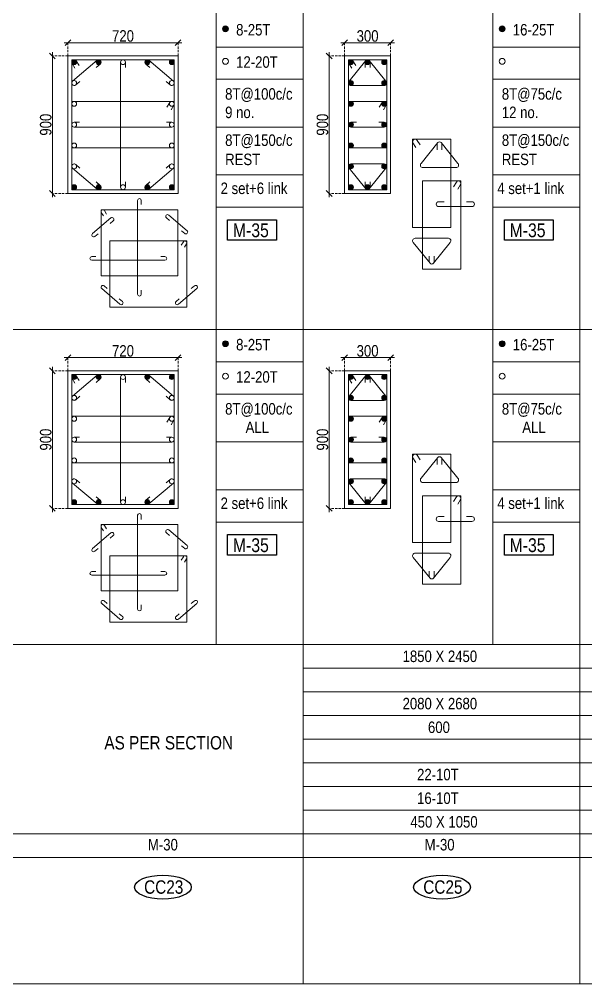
# Model space of a CAD drawing. Header units: millimetres. Extents: x 1112055 to 3390982, y -148532 to 766891.
# Drawn here: x 2611778 to 2626585, y 574628 to 599864 of the extents above; entities that cross this region are included whole.
import ezdxf
from ezdxf.enums import TextEntityAlignment as Align

# ---------------------------------------------------------------- set-up
doc = ezdxf.new("R2010")
doc.units = ezdxf.units.MM
doc.header["$PDMODE"] = 35
doc.header["$PDSIZE"] = -25
doc.linetypes.add('DASHED2', pattern=[0.375, 0.25, -0.125])
doc.linetypes.add('Hidden', pattern=[9.525, 6.35, -3.175])
for name, color, linetype, lineweight in [('B COL. SIZE DIM', 220, 'Continuous', 25), ('B COLSCH', 204, 'Continuous', 20), ('B COLUMN', 1, 'Hidden', 9), ('B STEEL', 34, 'Continuous', 15)]:
    doc.layers.add(name, color=color, linetype=linetype, lineweight=lineweight)
doc.layers.add('B TEXT', color=7, linetype='Continuous')
doc.styles.add('dim inside', font='romans.shx', dxfattribs={"width": 0.8, "height": 125})
doc.styles.add('SWINC', font='swissc.ttf')
doc.dimstyles.new('dim inside', dxfattribs={"dimtxt": 125, "dimasz": 100, "dimexe": 0, "dimexo": 0, "dimgap": 10, "dimtad": 0, "dimdec": 0, "dimzin": 0, "dimdsep": 46, "dimtxsty": 'dim inside', "dimblk": 'SMALL', "dimcen": 0.09, "dimadec": 0, "dimazin": 0, "dimtfac": 1, "dimtdec": 0, "dimtofl": 0, "dimtmove": 0, "dimatfit": 3, "dimfxl": 1, "dimtolj": 1, "dimtzin": 0, "dimarcsym": 2})

# ---------------------------------------------------------------- blocks, each defined once
blk = doc.blocks.new('_Oblique')
at = {"color": 0, "linetype": 'ByBlock', "lineweight": -2}
blk.add_line((-0.5, -0.5), (0.5, 0.5), dxfattribs=at)
blk = doc.blocks.new('*D5645')
at = {"layer": 'B COL. SIZE DIM', "color": 250, "lineweight": 9, "ltscale": 250, "transparency": 16777216}
blk.add_line((2612949, 591011), (2616029, 591011), dxfattribs=at)
at = {"layer": 'B COL. SIZE DIM', "color": 250, "linetype": 'DASHED2', "lineweight": 9, "ltscale": 250, "transparency": 16777216}
for p, q in [((2613049, 590666), (2613049, 591011)), ((2615929, 590666), (2615929, 591011))]:
    blk.add_line(p, q, dxfattribs=at)
at = {"layer": 'Defpoints', "color": 0, "lineweight": 40, "transparency": 16777216}
for p in [(2615929, 591011), (2613049, 590666), (2615929, 590666)]:
    blk.add_point(p, dxfattribs=at)
at = {"layer": 'B COL. SIZE DIM', "color": 250, "lineweight": 9, "transparency": 16777216, "xscale": 150, "yscale": 150, "zscale": 150, "rotation": 180}
blk.add_blockref('_Oblique', (2613049, 591011), dxfattribs=at)
at = {"layer": 'B COL. SIZE DIM', "color": 250, "lineweight": 9, "transparency": 16777216, "xscale": 150, "yscale": 150, "zscale": 150}
blk.add_blockref('_Oblique', (2615929, 591011), dxfattribs=at)
at = {"layer": 'B COL. SIZE DIM', "color": 6, "transparency": 16777216, "insert": (2614489, 591186), "char_height": 300, "attachment_point": 5, "style": 'SWINC'}
blk.add_mtext('\\A1;720', dxfattribs=at)
blk = doc.blocks.new('*D5646')
at = {"layer": 'B COL. SIZE DIM', "color": 250, "lineweight": 9, "ltscale": 250, "transparency": 16777216}
blk.add_line((2612645, 590766), (2612645, 586966), dxfattribs=at)
at = {"layer": 'B COL. SIZE DIM', "color": 250, "linetype": 'DASHED2', "lineweight": 9, "ltscale": 250, "transparency": 16777216}
for p, q in [((2613049, 590666), (2612645, 590666)), ((2613049, 587066), (2612645, 587066))]:
    blk.add_line(p, q, dxfattribs=at)
at = {"layer": 'Defpoints', "color": 0, "lineweight": 40, "transparency": 16777216}
for p in [(2613049, 590666), (2612645, 587066), (2613049, 587066)]:
    blk.add_point(p, dxfattribs=at)
at = {"layer": 'B COL. SIZE DIM', "color": 250, "lineweight": 9, "transparency": 16777216, "xscale": 150, "yscale": 150, "zscale": 150}
for p, rotation in [((2612645, 590666), 90), ((2612645, 587066), 270)]:
    blk.add_blockref('_Oblique', p, dxfattribs=dict(at, rotation=rotation))
at = {"layer": 'B COL. SIZE DIM', "color": 6, "transparency": 16777216, "insert": (2612470, 588866), "char_height": 300, "attachment_point": 5, "rotation": 90, "style": 'SWINC'}
blk.add_mtext('\\A1;900', dxfattribs=at)
blk = doc.blocks.new('*D5647')
at = {"layer": 'B COL. SIZE DIM', "color": 250, "lineweight": 9, "ltscale": 250, "transparency": 16777216}
blk.add_line((2612949, 599251), (2616029, 599251), dxfattribs=at)
at = {"layer": 'B COL. SIZE DIM', "color": 250, "linetype": 'DASHED2', "lineweight": 9, "ltscale": 250, "transparency": 16777216}
for p, q in [((2613049, 598906), (2613049, 599251)), ((2615929, 598906), (2615929, 599251))]:
    blk.add_line(p, q, dxfattribs=at)
at = {"layer": 'Defpoints', "color": 0, "lineweight": 40, "transparency": 16777216}
for p in [(2615929, 599251), (2613049, 598906), (2615929, 598906)]:
    blk.add_point(p, dxfattribs=at)
at = {"layer": 'B COL. SIZE DIM', "color": 250, "lineweight": 9, "transparency": 16777216, "xscale": 150, "yscale": 150, "zscale": 150, "rotation": 180}
blk.add_blockref('_Oblique', (2613049, 599251), dxfattribs=at)
at = {"layer": 'B COL. SIZE DIM', "color": 250, "lineweight": 9, "transparency": 16777216, "xscale": 150, "yscale": 150, "zscale": 150}
blk.add_blockref('_Oblique', (2615929, 599251), dxfattribs=at)
at = {"layer": 'B COL. SIZE DIM', "color": 6, "transparency": 16777216, "insert": (2614489, 599426), "char_height": 300, "attachment_point": 5, "style": 'SWINC'}
blk.add_mtext('\\A1;720', dxfattribs=at)
blk = doc.blocks.new('*D5648')
at = {"layer": 'B COL. SIZE DIM', "color": 250, "lineweight": 9, "ltscale": 250, "transparency": 16777216}
blk.add_line((2612645, 599006), (2612645, 595206), dxfattribs=at)
at = {"layer": 'B COL. SIZE DIM', "color": 250, "linetype": 'DASHED2', "lineweight": 9, "ltscale": 250, "transparency": 16777216}
for p, q in [((2613049, 598906), (2612645, 598906)), ((2613049, 595306), (2612645, 595306))]:
    blk.add_line(p, q, dxfattribs=at)
at = {"layer": 'Defpoints', "color": 0, "lineweight": 40, "transparency": 16777216}
for p in [(2613049, 598906), (2612645, 595306), (2613049, 595306)]:
    blk.add_point(p, dxfattribs=at)
at = {"layer": 'B COL. SIZE DIM', "color": 250, "lineweight": 9, "transparency": 16777216, "xscale": 150, "yscale": 150, "zscale": 150}
for p, rotation in [((2612645, 598906), 90), ((2612645, 595306), 270)]:
    blk.add_blockref('_Oblique', p, dxfattribs=dict(at, rotation=rotation))
at = {"layer": 'B COL. SIZE DIM', "color": 6, "transparency": 16777216, "insert": (2612470, 597106), "char_height": 300, "attachment_point": 5, "rotation": 90, "style": 'SWINC'}
blk.add_mtext('\\A1;900', dxfattribs=at)
blk = doc.blocks.new('*D5657')
at = {"layer": 'B COL. SIZE DIM', "color": 250, "lineweight": 9, "ltscale": 250, "transparency": 16777216}
blk.add_line((2620183, 591011), (2621583, 591011), dxfattribs=at)
at = {"layer": 'B COL. SIZE DIM', "color": 250, "linetype": 'DASHED2', "lineweight": 9, "ltscale": 250, "transparency": 16777216}
for p, q in [((2620283, 590666), (2620283, 591011)), ((2621483, 590666), (2621483, 591011))]:
    blk.add_line(p, q, dxfattribs=at)
at = {"layer": 'Defpoints', "color": 0, "lineweight": 40, "transparency": 16777216}
for p in [(2621483, 591011), (2620283, 590666), (2621483, 590666)]:
    blk.add_point(p, dxfattribs=at)
at = {"layer": 'B COL. SIZE DIM', "color": 250, "lineweight": 9, "transparency": 16777216, "xscale": 150, "yscale": 150, "zscale": 150, "rotation": 180}
blk.add_blockref('_Oblique', (2620283, 591011), dxfattribs=at)
at = {"layer": 'B COL. SIZE DIM', "color": 250, "lineweight": 9, "transparency": 16777216, "xscale": 150, "yscale": 150, "zscale": 150}
blk.add_blockref('_Oblique', (2621483, 591011), dxfattribs=at)
at = {"layer": 'B COL. SIZE DIM', "color": 6, "transparency": 16777216, "insert": (2620883, 591186), "char_height": 300, "attachment_point": 5, "style": 'SWINC'}
blk.add_mtext('\\A1;300', dxfattribs=at)
blk = doc.blocks.new('*D5658')
at = {"layer": 'B COL. SIZE DIM', "color": 250, "lineweight": 9, "ltscale": 250, "transparency": 16777216}
blk.add_line((2619879, 590766), (2619879, 586966), dxfattribs=at)
at = {"layer": 'B COL. SIZE DIM', "color": 250, "linetype": 'DASHED2', "lineweight": 9, "ltscale": 250, "transparency": 16777216}
for p, q in [((2620283, 590666), (2619879, 590666)), ((2620283, 587066), (2619879, 587066))]:
    blk.add_line(p, q, dxfattribs=at)
at = {"layer": 'Defpoints', "color": 0, "lineweight": 40, "transparency": 16777216}
for p in [(2620283, 590666), (2619879, 587066), (2620283, 587066)]:
    blk.add_point(p, dxfattribs=at)
at = {"layer": 'B COL. SIZE DIM', "color": 250, "lineweight": 9, "transparency": 16777216, "xscale": 150, "yscale": 150, "zscale": 150}
for p, rotation in [((2619879, 590666), 90), ((2619879, 587066), 270)]:
    blk.add_blockref('_Oblique', p, dxfattribs=dict(at, rotation=rotation))
at = {"layer": 'B COL. SIZE DIM', "color": 6, "transparency": 16777216, "insert": (2619704, 588866), "char_height": 300, "attachment_point": 5, "rotation": 90, "style": 'SWINC'}
blk.add_mtext('\\A1;900', dxfattribs=at)
blk = doc.blocks.new('*D5659')
at = {"layer": 'B COL. SIZE DIM', "color": 250, "lineweight": 9, "ltscale": 250, "transparency": 16777216}
blk.add_line((2620183, 599251), (2621583, 599251), dxfattribs=at)
at = {"layer": 'B COL. SIZE DIM', "color": 250, "linetype": 'DASHED2', "lineweight": 9, "ltscale": 250, "transparency": 16777216}
for p, q in [((2620283, 598906), (2620283, 599251)), ((2621483, 598906), (2621483, 599251))]:
    blk.add_line(p, q, dxfattribs=at)
at = {"layer": 'Defpoints', "color": 0, "lineweight": 40, "transparency": 16777216}
for p in [(2621483, 599251), (2620283, 598906), (2621483, 598906)]:
    blk.add_point(p, dxfattribs=at)
at = {"layer": 'B COL. SIZE DIM', "color": 250, "lineweight": 9, "transparency": 16777216, "xscale": 150, "yscale": 150, "zscale": 150, "rotation": 180}
blk.add_blockref('_Oblique', (2620283, 599251), dxfattribs=at)
at = {"layer": 'B COL. SIZE DIM', "color": 250, "lineweight": 9, "transparency": 16777216, "xscale": 150, "yscale": 150, "zscale": 150}
blk.add_blockref('_Oblique', (2621483, 599251), dxfattribs=at)
at = {"layer": 'B COL. SIZE DIM', "color": 6, "transparency": 16777216, "insert": (2620883, 599426), "char_height": 300, "attachment_point": 5, "style": 'SWINC'}
blk.add_mtext('\\A1;300', dxfattribs=at)
blk = doc.blocks.new('*D5660')
at = {"layer": 'B COL. SIZE DIM', "color": 250, "lineweight": 9, "ltscale": 250, "transparency": 16777216}
blk.add_line((2619879, 599006), (2619879, 595206), dxfattribs=at)
at = {"layer": 'B COL. SIZE DIM', "color": 250, "linetype": 'DASHED2', "lineweight": 9, "ltscale": 250, "transparency": 16777216}
for p, q in [((2620283, 598906), (2619879, 598906)), ((2620283, 595306), (2619879, 595306))]:
    blk.add_line(p, q, dxfattribs=at)
at = {"layer": 'Defpoints', "color": 0, "lineweight": 40, "transparency": 16777216}
for p in [(2620283, 598906), (2619879, 595306), (2620283, 595306)]:
    blk.add_point(p, dxfattribs=at)
at = {"layer": 'B COL. SIZE DIM', "color": 250, "lineweight": 9, "transparency": 16777216, "xscale": 150, "yscale": 150, "zscale": 150}
for p, rotation in [((2619879, 598906), 90), ((2619879, 595306), 270)]:
    blk.add_blockref('_Oblique', p, dxfattribs=dict(at, rotation=rotation))
at = {"layer": 'B COL. SIZE DIM', "color": 6, "transparency": 16777216, "insert": (2619704, 597106), "char_height": 300, "attachment_point": 5, "rotation": 90, "style": 'SWINC'}
blk.add_mtext('\\A1;900', dxfattribs=at)

msp = doc.modelspace()

# ---------------------------------------------------------------- hatches: boundary and pattern name
at = {"layer": 'B STEEL', "lineweight": 9, "ltscale": 0.5}
h = msp.add_hatch(color=34, dxfattribs=at)
edge = h.paths.add_edge_path()
edge.add_arc((2617167.4, 599614.8), 76.8, 0, 360)
h = msp.add_hatch(color=34, dxfattribs=at)
edge = h.paths.add_edge_path()
edge.add_arc((2624400.9, 599614.8), 76.8, 0, 360)
h = msp.add_hatch(color=34, dxfattribs=at)
edge = h.paths.add_edge_path()
edge.add_arc((2613213, 598741.7), 64, 0, 360)
at = {"layer": 'B STEEL'}
h = msp.add_hatch(color=34, dxfattribs=at)
edge = h.paths.add_edge_path()
edge.add_arc((2613851, 598741.7), 64, 0, 360)
h = msp.add_hatch(color=34, dxfattribs=at)
edge = h.paths.add_edge_path()
edge.add_arc((2615127, 598741.7), 64, 0, 360)
at = {"layer": 'B STEEL', "lineweight": 9, "ltscale": 0.5}
h = msp.add_hatch(color=34, dxfattribs=at)
edge = h.paths.add_edge_path()
edge.add_arc((2615765, 598741.7), 64, 180, 540, ccw=False)
h = msp.add_hatch(color=34, dxfattribs=at)
edge = h.paths.add_edge_path()
edge.add_arc((2620446.5, 598741.7), 64, 0, 360)
h = msp.add_hatch(color=34, dxfattribs=at)
edge = h.paths.add_edge_path()
edge.add_arc((2620882.5, 598741.7), 64, 180, 540, ccw=False)
h = msp.add_hatch(color=34, dxfattribs=at)
edge = h.paths.add_edge_path()
edge.add_arc((2621318.5, 598741.7), 64, 180, 540, ccw=False)
h = msp.add_hatch(color=34, dxfattribs=at)
edge = h.paths.add_edge_path()
edge.add_arc((2620446.5, 598196.3), 64, 0, 360, ccw=False)
h = msp.add_hatch(color=34, dxfattribs=at)
edge = h.paths.add_edge_path()
edge.add_arc((2621318.5, 598196.3), 64, -180, 180)
h = msp.add_hatch(color=34, dxfattribs=at)
edge = h.paths.add_edge_path()
edge.add_arc((2620446.5, 597651), 64, 0, 360, ccw=False)
h = msp.add_hatch(color=34, dxfattribs=at)
edge = h.paths.add_edge_path()
edge.add_arc((2621318.5, 597651), 64, -180, 180)
h = msp.add_hatch(color=34, dxfattribs=at)
edge = h.paths.add_edge_path()
edge.add_arc((2620446.5, 597105.7), 64, 0, 360, ccw=False)
h = msp.add_hatch(color=34, dxfattribs=at)
edge = h.paths.add_edge_path()
edge.add_arc((2621318.5, 597105.7), 64, -180, 180)
h = msp.add_hatch(color=34, dxfattribs=at)
edge = h.paths.add_edge_path()
edge.add_arc((2620446.5, 596560.3), 64, 0, 360, ccw=False)
h = msp.add_hatch(color=34, dxfattribs=at)
edge = h.paths.add_edge_path()
edge.add_arc((2621318.5, 596560.3), 64, -180, 180)
h = msp.add_hatch(color=34, dxfattribs=at)
edge = h.paths.add_edge_path()
edge.add_arc((2620446.5, 596015), 64, 0, 360, ccw=False)
h = msp.add_hatch(color=34, dxfattribs=at)
edge = h.paths.add_edge_path()
edge.add_arc((2621318.5, 596015), 64, -180, 180)
h = msp.add_hatch(color=34, dxfattribs=at)
edge = h.paths.add_edge_path()
edge.add_arc((2613213, 595469.7), 64, 0, 360, ccw=False)
at = {"layer": 'B STEEL'}
h = msp.add_hatch(color=34, dxfattribs=at)
edge = h.paths.add_edge_path()
edge.add_arc((2613851, 595469.7), 64, 0, 360)
h = msp.add_hatch(color=34, dxfattribs=at)
edge = h.paths.add_edge_path()
edge.add_arc((2615127, 595469.7), 64, 0, 360)
at = {"layer": 'B STEEL', "lineweight": 9, "ltscale": 0.5}
h = msp.add_hatch(color=34, dxfattribs=at)
edge = h.paths.add_edge_path()
edge.add_arc((2615765, 595469.7), 64, -180, 180)
h = msp.add_hatch(color=34, dxfattribs=at)
edge = h.paths.add_edge_path()
edge.add_arc((2620446.5, 595469.7), 64, 0, 360, ccw=False)
h = msp.add_hatch(color=34, dxfattribs=at)
edge = h.paths.add_edge_path()
edge.add_arc((2620882.5, 595469.7), 64, -180, 180)
h = msp.add_hatch(color=34, dxfattribs=at)
edge = h.paths.add_edge_path()
edge.add_arc((2621318.5, 595469.7), 64, -180, 180)
h = msp.add_hatch(color=34, dxfattribs=at)
edge = h.paths.add_edge_path()
edge.add_arc((2617167.4, 591375), 76.8, 0, 360)
h = msp.add_hatch(color=34, dxfattribs=at)
edge = h.paths.add_edge_path()
edge.add_arc((2624400.9, 591375), 76.8, 0, 360)
h = msp.add_hatch(color=34, dxfattribs=at)
edge = h.paths.add_edge_path()
edge.add_arc((2613213, 590501.8), 64, 0, 360)
at = {"layer": 'B STEEL'}
h = msp.add_hatch(color=34, dxfattribs=at)
edge = h.paths.add_edge_path()
edge.add_arc((2613851, 590501.8), 64, 0, 360)
h = msp.add_hatch(color=34, dxfattribs=at)
edge = h.paths.add_edge_path()
edge.add_arc((2615127, 590501.8), 64, 0, 360)
at = {"layer": 'B STEEL', "lineweight": 9, "ltscale": 0.5}
h = msp.add_hatch(color=34, dxfattribs=at)
edge = h.paths.add_edge_path()
edge.add_arc((2615765, 590501.8), 64, 180, 540, ccw=False)
h = msp.add_hatch(color=34, dxfattribs=at)
edge = h.paths.add_edge_path()
edge.add_arc((2620446.5, 590501.8), 64, 0, 360)
h = msp.add_hatch(color=34, dxfattribs=at)
edge = h.paths.add_edge_path()
edge.add_arc((2620882.5, 590501.8), 64, 180, 540, ccw=False)
h = msp.add_hatch(color=34, dxfattribs=at)
edge = h.paths.add_edge_path()
edge.add_arc((2621318.5, 590501.8), 64, 180, 540, ccw=False)
h = msp.add_hatch(color=34, dxfattribs=at)
edge = h.paths.add_edge_path()
edge.add_arc((2620446.5, 589956.5), 64, 0, 360, ccw=False)
h = msp.add_hatch(color=34, dxfattribs=at)
edge = h.paths.add_edge_path()
edge.add_arc((2621318.5, 589956.5), 64, -180, 180)
h = msp.add_hatch(color=34, dxfattribs=at)
edge = h.paths.add_edge_path()
edge.add_arc((2620446.5, 589411.2), 64, 0, 360, ccw=False)
h = msp.add_hatch(color=34, dxfattribs=at)
edge = h.paths.add_edge_path()
edge.add_arc((2621318.5, 589411.2), 64, -180, 180)
h = msp.add_hatch(color=34, dxfattribs=at)
edge = h.paths.add_edge_path()
edge.add_arc((2620446.5, 588865.8), 64, 0, 360, ccw=False)
h = msp.add_hatch(color=34, dxfattribs=at)
edge = h.paths.add_edge_path()
edge.add_arc((2621318.5, 588865.8), 64, -180, 180)
h = msp.add_hatch(color=34, dxfattribs=at)
edge = h.paths.add_edge_path()
edge.add_arc((2620446.5, 588320.5), 64, 0, 360, ccw=False)
h = msp.add_hatch(color=34, dxfattribs=at)
edge = h.paths.add_edge_path()
edge.add_arc((2621318.5, 588320.5), 64, -180, 180)
h = msp.add_hatch(color=34, dxfattribs=at)
edge = h.paths.add_edge_path()
edge.add_arc((2620446.5, 587775.2), 64, 0, 360, ccw=False)
h = msp.add_hatch(color=34, dxfattribs=at)
edge = h.paths.add_edge_path()
edge.add_arc((2621318.5, 587775.2), 64, -180, 180)
h = msp.add_hatch(color=34, dxfattribs=at)
edge = h.paths.add_edge_path()
edge.add_arc((2613213, 587229.9), 64, 0, 360, ccw=False)
at = {"layer": 'B STEEL'}
h = msp.add_hatch(color=34, dxfattribs=at)
edge = h.paths.add_edge_path()
edge.add_arc((2613851, 587229.9), 64, 0, 360)
h = msp.add_hatch(color=34, dxfattribs=at)
edge = h.paths.add_edge_path()
edge.add_arc((2615127, 587229.9), 64, 0, 360)
at = {"layer": 'B STEEL', "lineweight": 9, "ltscale": 0.5}
h = msp.add_hatch(color=34, dxfattribs=at)
edge = h.paths.add_edge_path()
edge.add_arc((2615765, 587229.9), 64, -180, 180)
h = msp.add_hatch(color=34, dxfattribs=at)
edge = h.paths.add_edge_path()
edge.add_arc((2620446.5, 587229.9), 64, 0, 360, ccw=False)
h = msp.add_hatch(color=34, dxfattribs=at)
edge = h.paths.add_edge_path()
edge.add_arc((2620882.5, 587229.9), 64, -180, 180)
h = msp.add_hatch(color=34, dxfattribs=at)
edge = h.paths.add_edge_path()
edge.add_arc((2621318.5, 587229.9), 64, -180, 180)

# ---------------------------------------------------------------- linework, layer by layer
at = {"layer": 'B COLSCH', "color": 250, "lineweight": 0}
for p, q in [((2616921.1, 649422.2), (2616921.1, 583503.5)), ((2619195.5, 649422.2), (2619195.5, 574628.3)), ((2626429, 649422.2), (2626429, 574628.3)), ((2624154.6, 632942.5), (2624154.6, 583503.5)), ((2616921.1, 599138.2), (2619195.5, 599138.2)), ((2624154.6, 599138.2), (2626429, 599138.2)), ((2616921.1, 598293.2), (2619195.5, 598293.2)), ((2624154.6, 598293.2), (2626429, 598293.2)), ((2616921.1, 597043.4), (2619195.5, 597043.4)), ((2624154.6, 597043.4), (2626429, 597043.4)), ((2616921.1, 595793.6), (2619195.5, 595793.6)), ((2624154.6, 595793.6), (2626429, 595793.6)), ((2616921.1, 594948.6), (2619195.5, 594948.6)), ((2624154.6, 594948.6), (2626429, 594948.6)), ((2487307.1, 591743.3), (2667535.6, 591743.3)), ((2616921.1, 590898.3), (2619195.5, 590898.3)), ((2624154.6, 590898.3), (2626429, 590898.3)), ((2616921.1, 590053.3), (2619195.5, 590053.3)), ((2624154.6, 590053.3), (2626429, 590053.3)), ((2616921.1, 588803.5), (2619195.5, 588803.5)), ((2624154.6, 588803.5), (2626429, 588803.5)), ((2616921.1, 587553.8), (2619195.5, 587553.8)), ((2624154.6, 587553.8), (2626429, 587553.8)), ((2616921.1, 586708.8), (2619195.5, 586708.8)), ((2624154.6, 586708.8), (2626429, 586708.8)), ((2487307.1, 583503.5), (2667535.6, 583503.5)), ((2619195.5, 582884.6), (2640300.2, 582884.6)), ((2619195.5, 582265.7), (2640300.2, 582265.7)), ((2619195.5, 581646.9), (2640300.2, 581646.9)), ((2619195.5, 581028), (2640300.2, 581028)), ((2619195.5, 580409.1), (2640300.2, 580409.1)), ((2619195.5, 579790.3), (2640300.2, 579790.3)), ((2619195.5, 579171.4), (2640300.2, 579171.4)), ((2487307.1, 578552.6), (2667535.6, 578552.6)), ((2487307.1, 577933.7), (2667535.6, 577933.7)), ((2487307.1, 574628.3), (2667535.6, 574628.3))]:
    msp.add_line(p, q, dxfattribs=at)
at = {"layer": 'B COLUMN', "color": 1, "linetype": 'ByBlock', "lineweight": 20}
for points in [[(2613049, 595305.7), (2615929, 595305.7), (2615929, 598905.7), (2613049, 598905.7)], [(2620282.5, 595305.7), (2621482.5, 595305.7), (2621482.5, 598905.7), (2620282.5, 598905.7)], [(2613049, 587065.8), (2615929, 587065.8), (2615929, 590665.8), (2613049, 590665.8)], [(2620282.5, 587065.8), (2621482.5, 587065.8), (2621482.5, 590665.8), (2620282.5, 590665.8)]]:
    msp.add_lwpolyline(points, close=True, dxfattribs=at)
at = {"layer": 'B STEEL', "color": 34, "lineweight": 9, "ltscale": 0.5}
for points in [[(2613149, 596496.3), (2615829, 596496.3), (2615829, 598805.7), (2613149, 598805.7)], [(2620382.5, 596496.3), (2621382.5, 596496.3), (2621382.5, 598805.7), (2620382.5, 598805.7)], [(2613149, 597715), (2615829, 597715), (2615829, 595405.7), (2613149, 595405.7)], [(2620382.5, 597715), (2621382.5, 597715), (2621382.5, 595405.7), (2620382.5, 595405.7)], [(2622059.9, 594417.3), (2623059.9, 594417.3), (2623059.9, 596726.6), (2622059.9, 596726.6)], [(2622322.5, 595636), (2623322.5, 595636), (2623322.5, 593326.6), (2622322.5, 593326.6)], [(2613914.9, 593149.2), (2615924.9, 593149.2), (2615924.9, 594881.2), (2613914.9, 594881.2)], [(2614148.1, 594063.2), (2616158.1, 594063.2), (2616158.1, 592331.2), (2614148.1, 592331.2)], [(2613149, 588256.5), (2615829, 588256.5), (2615829, 590565.8), (2613149, 590565.8)], [(2620382.5, 588256.5), (2621382.5, 588256.5), (2621382.5, 590565.8), (2620382.5, 590565.8)], [(2613149, 589475.2), (2615829, 589475.2), (2615829, 587165.8), (2613149, 587165.8)], [(2620382.5, 589475.2), (2621382.5, 589475.2), (2621382.5, 587165.8), (2620382.5, 587165.8)], [(2622059.9, 586177.4), (2623059.9, 586177.4), (2623059.9, 588486.8), (2622059.9, 588486.8)], [(2622322.5, 587396.1), (2623322.5, 587396.1), (2623322.5, 585086.8), (2622322.5, 585086.8)], [(2613914.9, 584909.3), (2615924.9, 584909.3), (2615924.9, 586641.3), (2613914.9, 586641.3)], [(2614148.1, 585823.3), (2616158.1, 585823.3), (2616158.1, 584091.3), (2614148.1, 584091.3)]]:
    msp.add_lwpolyline(points, close=True, dxfattribs=at)
for points in [[(2613233.2, 598586.6), (2613158.5, 598708.1, -1), (2613267.5, 598775.2), (2613342.3, 598653.7)], [(2613363, 598240.3), (2613254.6, 598147.7, -1), (2613171.4, 598245), (2613809.4, 598790.3, -1), (2613892.6, 598693), (2613784.2, 598600.3)], [(2614553, 595612.3), (2614553, 595469.7, -1), (2614425, 595469.7), (2614425, 598741.7, -1), (2614553, 598741.7), (2614553, 598599)], [(2615614.9, 598240.3), (2615723.4, 598147.7, 1), (2615806.6, 598245), (2615168.6, 598790.3, 1), (2615085.4, 598693), (2615193.8, 598600.3)], [(2620466.8, 598586.6), (2620392, 598708.1, -1), (2620501.1, 598775.2), (2620575.8, 598653.7)], [(2620946.5, 598599), (2620946.5, 598741.7, 1), (2620818.5, 598741.7), (2620818.5, 598599)], [(2615744.7, 597496), (2615819.5, 597617.4, 1), (2615710.4, 597684.6), (2615635.7, 597563.1)], [(2621298.3, 597496), (2621373, 597617.4, 1), (2621264, 597684.6), (2621189.2, 597563.1)], [(2615622.3, 597169.7), (2615765, 597169.7, -1), (2615765, 597041.7), (2613213, 597041.7, -1), (2613213, 597169.7), (2613355.6, 597169.7)], [(2621175.9, 597169.7), (2621318.5, 597169.7, -1), (2621318.5, 597041.7), (2620446.5, 597041.7, -1), (2620446.5, 597169.7), (2620589.2, 597169.7)], [(2622144.1, 596507.6), (2622069.3, 596629, -1), (2622178.4, 596696.1), (2622253.2, 596574.7)], [(2622827, 596450.6), (2622827, 596593.3, 1), (2622699, 596593.3), (2622699, 596450.6)], [(2613363, 595971), (2613254.6, 596063.7, 1), (2613171.4, 595966.4), (2613809.4, 595421, 1), (2613892.6, 595518.4), (2613784.2, 595611)], [(2615614.9, 595971), (2615723.4, 596063.7, -1), (2615806.6, 595966.4), (2615168.6, 595421, -1), (2615085.4, 595518.4), (2615193.8, 595611)], [(2620946.5, 595612.3), (2620946.5, 595469.7, -1), (2620818.5, 595469.7), (2620818.5, 595612.3)], [(2623238.2, 595416.9), (2623313, 595538.4, 1), (2623203.9, 595605.5), (2623129.2, 595484)], [(2614967.9, 592777.8), (2614967.9, 592670.8, -1), (2614871.8, 592670.8), (2614871.8, 595124.8, -1), (2614967.9, 595124.8), (2614967.9, 595017.8)], [(2623469.7, 595090.6), (2623612.4, 595090.6, -1), (2623612.4, 594962.6), (2622740.4, 594962.6, -1), (2622740.4, 595090.6), (2622883.1, 595090.6)], [(2613978.1, 594716.9), (2613922, 594808, -1), (2614003.8, 594858.3), (2614059.8, 594767.2)], [(2613836.2, 594252.7), (2613754.8, 594183.2, -1), (2613692.4, 594256.2), (2614170.9, 594665.2, -1), (2614233.3, 594592.2), (2614152, 594522.6)], [(2616020.4, 594329.2), (2616101.7, 594259.7, 1), (2616164.1, 594332.7), (2615685.6, 594741.7, 1), (2615623.2, 594668.7), (2615704.5, 594599.2)], [(2616094.9, 593898.9), (2616151, 593990, 1), (2616069.2, 594040.3), (2616013.1, 593949.2)], [(2615477.9, 593654.2), (2615584.9, 593654.2, -1), (2615584.9, 593558.1), (2613670.9, 593558.1, -1), (2613670.9, 593654.2), (2613777.9, 593654.2)], [(2622623.9, 593666.8), (2622623.9, 593524.2, -1), (2622495.8, 593524.2), (2622495.8, 593666.8)], [(2614075.4, 592818.9), (2613994.1, 592888.4, 1), (2613931.7, 592815.4), (2614410.2, 592406.4, 1), (2614472.6, 592479.4), (2614391.2, 592548.9)], [(2616274.5, 592818.9), (2616355.8, 592888.4, -1), (2616418.2, 592815.4), (2615939.7, 592406.4, -1), (2615877.3, 592479.4), (2615958.6, 592548.9)], [(2613233.2, 590346.8), (2613158.5, 590468.3, -1), (2613267.5, 590535.4), (2613342.3, 590413.9)], [(2613363, 590000.5), (2613254.6, 589907.8, -1), (2613171.4, 590005.1), (2613809.4, 590550.5, -1), (2613892.6, 590453.1), (2613784.2, 590360.5)], [(2614553, 587372.5), (2614553, 587229.9, -1), (2614425, 587229.9), (2614425, 590501.8, -1), (2614553, 590501.8), (2614553, 590359.2)], [(2615614.9, 590000.5), (2615723.4, 589907.8, 1), (2615806.6, 590005.1), (2615168.6, 590550.5, 1), (2615085.4, 590453.1), (2615193.8, 590360.5)], [(2620466.8, 590346.8), (2620392, 590468.3, -1), (2620501.1, 590535.4), (2620575.8, 590413.9)], [(2620946.5, 590359.2), (2620946.5, 590501.8, 1), (2620818.5, 590501.8), (2620818.5, 590359.2)], [(2615744.7, 589256.1), (2615819.5, 589377.6, 1), (2615710.4, 589444.7), (2615635.7, 589323.2)], [(2621298.3, 589256.1), (2621373, 589377.6, 1), (2621264, 589444.7), (2621189.2, 589323.2)], [(2615622.3, 588929.9), (2615765, 588929.9, -1), (2615765, 588801.8), (2613213, 588801.8, -1), (2613213, 588929.9), (2613355.6, 588929.9)], [(2621175.9, 588929.9), (2621318.5, 588929.9, -1), (2621318.5, 588801.8), (2620446.5, 588801.8, -1), (2620446.5, 588929.9), (2620589.2, 588929.9)], [(2622144.1, 588267.7), (2622069.3, 588389.2, -1), (2622178.4, 588456.3), (2622253.2, 588334.8)], [(2622827, 588210.8), (2622827, 588353.4, 1), (2622699, 588353.4), (2622699, 588210.8)], [(2613363, 587731.2), (2613254.6, 587823.8, 1), (2613171.4, 587726.5), (2613809.4, 587181.2, 1), (2613892.6, 587278.5), (2613784.2, 587371.2)], [(2615614.9, 587731.2), (2615723.4, 587823.8, -1), (2615806.6, 587726.5), (2615168.6, 587181.2, -1), (2615085.4, 587278.5), (2615193.8, 587371.2)], [(2620946.5, 587372.5), (2620946.5, 587229.9, -1), (2620818.5, 587229.9), (2620818.5, 587372.5)], [(2623238.2, 587177.1), (2623313, 587298.5, 1), (2623203.9, 587365.6), (2623129.2, 587244.2)], [(2614967.9, 584538), (2614967.9, 584431, -1), (2614871.8, 584431), (2614871.8, 586884.9, -1), (2614967.9, 586884.9), (2614967.9, 586778)], [(2623469.7, 586850.8), (2623612.4, 586850.8, -1), (2623612.4, 586722.7), (2622740.4, 586722.7, -1), (2622740.4, 586850.8), (2622883.1, 586850.8)], [(2613978.1, 586477), (2613922, 586568.1, -1), (2614003.8, 586618.5), (2614059.8, 586527.4)], [(2616020.4, 586089.4), (2616101.7, 586019.9, 1), (2616164.1, 586092.9), (2615685.6, 586501.9, 1), (2615623.2, 586428.9), (2615704.5, 586359.4)], [(2613836.2, 586012.8), (2613754.8, 585943.3, -1), (2613692.4, 586016.3), (2614170.9, 586425.3, -1), (2614233.3, 586352.3), (2614152, 586282.8)], [(2616094.9, 585659), (2616151, 585750.1, 1), (2616069.2, 585800.5), (2616013.1, 585709.4)], [(2615477.9, 585414.3), (2615584.9, 585414.3, -1), (2615584.9, 585318.3), (2613670.9, 585318.3, -1), (2613670.9, 585414.3), (2613777.9, 585414.3)], [(2622623.9, 585427), (2622623.9, 585284.4, -1), (2622495.8, 585284.4), (2622495.8, 585427)], [(2614075.4, 584579), (2613994.1, 584648.5, 1), (2613931.7, 584575.5), (2614410.2, 584166.5, 1), (2614472.6, 584239.5), (2614391.2, 584309)], [(2616274.5, 584579), (2616355.8, 584648.5, -1), (2616418.2, 584575.5), (2615939.7, 584166.5, -1), (2615877.3, 584239.5), (2615958.6, 584309)]]:
    msp.add_lwpolyline(points, format="xyb", dxfattribs=at)
for points in [[(2620927.7, 598787), (2621363.7, 598241.7, -0.6687154), (2621318.5, 598132.3), (2620446.5, 598132.3, -0.6687154), (2620401.3, 598241.7), (2620837.3, 598787, -0.4133445)], [(2622808.2, 596638.6), (2623244.2, 596093.3, -0.6687154), (2623199, 595983.9), (2622327, 595983.9, -0.6687154), (2622281.8, 596093.3), (2622717.8, 596638.6, -0.4133445)], [(2620927.7, 595424.4), (2621363.7, 595969.7, 0.6687154), (2621318.5, 596079), (2620446.5, 596079, 0.6687154), (2620401.3, 595969.7), (2620837.3, 595424.4, 0.4133445)], [(2622605.1, 593478.9), (2623041, 594024.2, 0.6687154), (2622995.8, 594133.6), (2622123.9, 594133.6, 0.6687154), (2622078.7, 594024.2), (2622514.6, 593478.9, 0.4133445)], [(2620927.7, 590547.1), (2621363.7, 590001.8, -0.6687154), (2621318.5, 589892.5), (2620446.5, 589892.5, -0.6687154), (2620401.3, 590001.8), (2620837.3, 590547.1, -0.4133445)], [(2622808.2, 588398.8), (2623244.2, 587853.5, -0.6687154), (2623199, 587744.1), (2622327, 587744.1, -0.6687154), (2622281.8, 587853.5), (2622717.8, 588398.8, -0.4133445)], [(2620927.7, 587184.5), (2621363.7, 587729.8, 0.6687154), (2621318.5, 587839.2), (2620446.5, 587839.2, 0.6687154), (2620401.3, 587729.8), (2620837.3, 587184.5, 0.4133445)], [(2622605.1, 585239), (2623041, 585784.4, 0.6687154), (2622995.8, 585893.7), (2622123.9, 585893.7, 0.6687154), (2622078.7, 585784.4), (2622514.6, 585239, 0.4133445)]]:
    msp.add_lwpolyline(points, format="xyb", close=True, dxfattribs=at)
for centre, radius in [((2617167.4, 599614.8), 76.8), ((2624400.9, 599614.8), 76.8), ((2617167.4, 598764.6), 76.8), ((2624400.9, 598764.6), 76.8), ((2613213, 598741.7), 64), ((2613851, 598741.7), 64), ((2614489, 598741.7), 64), ((2615127, 598741.7), 64), ((2615765, 598741.7), 64), ((2620446.5, 598741.7), 64), ((2620882.5, 598741.7), 64), ((2621318.5, 598741.7), 64), ((2613213, 598196.3), 64), ((2615765, 598196.3), 64), ((2620446.5, 598196.3), 64), ((2621318.5, 598196.3), 64), ((2613213, 597651), 64), ((2615765, 597651), 64), ((2620446.5, 597651), 64), ((2621318.5, 597651), 64), ((2613213, 597105.7), 64), ((2615765, 597105.7), 64), ((2620446.5, 597105.7), 64), ((2621318.5, 597105.7), 64), ((2613213, 596560.3), 64), ((2615765, 596560.3), 64), ((2620446.5, 596560.3), 64), ((2621318.5, 596560.3), 64), ((2613213, 596015), 64), ((2615765, 596015), 64), ((2620446.5, 596015), 64), ((2621318.5, 596015), 64), ((2613213, 595469.7), 64), ((2613851, 595469.7), 64), ((2614489, 595469.7), 64), ((2615127, 595469.7), 64), ((2615765, 595469.7), 64), ((2620446.5, 595469.7), 64), ((2620882.5, 595469.7), 64), ((2621318.5, 595469.7), 64), ((2617167.4, 591375), 76.8), ((2624400.9, 591375), 76.8), ((2613213, 590501.8), 64), ((2613851, 590501.8), 64), ((2614489, 590501.8), 64), ((2615127, 590501.8), 64), ((2615765, 590501.8), 64), ((2617167.4, 590524.7), 76.8), ((2620446.5, 590501.8), 64), ((2620882.5, 590501.8), 64), ((2621318.5, 590501.8), 64), ((2624400.9, 590524.7), 76.8), ((2613213, 589956.5), 64), ((2615765, 589956.5), 64), ((2620446.5, 589956.5), 64), ((2621318.5, 589956.5), 64), ((2613213, 589411.2), 64), ((2615765, 589411.2), 64), ((2620446.5, 589411.2), 64), ((2621318.5, 589411.2), 64), ((2613213, 588865.8), 64), ((2615765, 588865.8), 64), ((2620446.5, 588865.8), 64), ((2621318.5, 588865.8), 64), ((2613213, 588320.5), 64), ((2615765, 588320.5), 64), ((2620446.5, 588320.5), 64), ((2621318.5, 588320.5), 64), ((2613213, 587775.2), 64), ((2615765, 587775.2), 64), ((2620446.5, 587775.2), 64), ((2621318.5, 587775.2), 64), ((2613213, 587229.9), 64), ((2613851, 587229.9), 64), ((2614489, 587229.9), 64), ((2615127, 587229.9), 64), ((2615765, 587229.9), 64), ((2620446.5, 587229.9), 64), ((2620882.5, 587229.9), 64), ((2621318.5, 587229.9), 64)]:
    msp.add_circle(centre, radius, dxfattribs=at)
at = {"layer": 'B TEXT', "color": 1}
for points in [[(2617224.7, 594619.6), (2618499.3, 594619.6), (2618499.3, 594081.6), (2617224.7, 594081.6)], [(2624458.3, 594619.6), (2625732.9, 594619.6), (2625732.9, 594081.6), (2624458.3, 594081.6)], [(2617224.7, 586379.7), (2618499.3, 586379.7), (2618499.3, 585841.8), (2617224.7, 585841.8)], [(2624458.3, 586379.7), (2625732.9, 586379.7), (2625732.9, 585841.8), (2624458.3, 585841.8)]]:
    msp.add_lwpolyline(points, close=True, dxfattribs=at)
at = {"layer": 'B TEXT', "color": 250}
for centre in [(2615531.3, 577155), (2622829.1, 577155)]:
    msp.add_ellipse(centre, major_axis=(743.4, 0), ratio=0.4237999, dxfattribs=at)

# ---------------------------------------------------------------- texts
at = {"layer": 'B TEXT', "style": 'SWINC'}
for s, p in [('8-25T', (2617445.9, 599440.3)), ('16-25T', (2624679.4, 599440.3)), ('12-20T', (2617445.9, 598595.3)), ('8T@100c/c', (2617158.9, 597760.4)), ('8T@75c/c', (2624392.5, 597760.4)), ('9 no.', (2617158.9, 597278.7)), ('12 no.', (2624392.5, 597278.7)), ('8T@150c/c', (2617158.9, 596550.6)), ('8T@150c/c', (2624392.5, 596550.6)), ('REST', (2617158.9, 596048.2)), ('REST', (2624392.5, 596048.2)), ('2 set+6 link', (2617040.6, 595291.1)), ('4 set+1 link', (2624274.1, 595291.1)), ('8-25T', (2617445.9, 591200.4)), ('16-25T', (2624679.4, 591200.4)), ('12-20T', (2617445.9, 590355.4)), ('8T@100c/c', (2617158.9, 589520.6)), ('8T@75c/c', (2624392.5, 589520.6)), ('ALL', (2617693.7, 589038.8)), ('ALL', (2624927.2, 589038.8)), ('2 set+6 link', (2617040.6, 587051.3)), ('4 set+1 link', (2624274.1, 587051.3))]:
    msp.add_text(s, height=300, dxfattribs=at).set_placement(p)
at = {"layer": 'B TEXT', "color": 1, "style": 'SWINC'}
for p in [(2617362.1, 594055.1), (2624595.6, 594055.1), (2617362.1, 585815.2), (2624595.6, 585815.2)]:
    msp.add_text('M-35', height=360, dxfattribs=at).set_placement(p, align=Align.BOTTOM_LEFT)
at = {"layer": 'B TEXT', "style": 'SWINC'}
for s, p in [('1850 X 2450', (2621797.8, 582955.4)), ('2080 X 2680', (2621797.8, 581717.6)), ('600', (2622461.7, 581098.8)), ('22-10T', (2622176.4, 579861)), ('16-10T', (2622176.4, 579242.2)), ('450 X 1050', (2622001.3, 578623.3)), ('M-30', (2615140.7, 578026)), ('M-30', (2622374.2, 578026))]:
    msp.add_text(s, height=300, dxfattribs=at).set_placement(p, align=Align.BOTTOM_LEFT)
at = {"layer": 'B TEXT', "color": 6, "style": 'SWINC'}
for s, p in [('AS PER SECTION', (2614001.7, 580758.2)), ('CC23', (2615041.3, 576983)), ('CC25', (2622339.1, 576983))]:
    msp.add_text(s, height=350, dxfattribs=at).set_placement(p)

# ---------------------------------------------------------------- dimensions: what is measured, and where the dimension line sits
at = {"layer": 'B COL. SIZE DIM', "color": 250, "ltscale": 250}
for base, p1, p2, picture, middle in [((2615929, 599250.6), (2613049, 598905.7), (2615929, 598905.7), '*D5647', (2614489, 599425.6)), ((2621482.5, 599250.6), (2620282.5, 598905.7), (2621482.5, 598905.7), '*D5659', (2620882.5, 599425.6)), ((2615929, 591010.8), (2613049, 590665.8), (2615929, 590665.8), '*D5645', (2614489, 591185.8)), ((2621482.5, 591010.8), (2620282.5, 590665.8), (2621482.5, 590665.8), '*D5657', (2620882.5, 591185.8))]:
    dim = msp.add_linear_dim(base=base, p1=p1, p2=p2, dimstyle='dim inside', override={"dimtxt": 300, "dimasz": 150, "dimgap": 25, "dimtad": 3, "dimlfac": 0.25, "dimtxsty": 'SWINC', "dimblk1": 'Oblique', "dimblk2": 'Oblique', "dimsah": 1, "dimdle": 100, "dimclrd": 250, "dimclre": 250, "dimclrt": 6, "dimfxl": 1000, "dimlwd": 9, "dimlwe": 9}, dxfattribs=at)
    dim.commit()
    dim.dimension.update_dxf_attribs({"geometry": picture, "text_midpoint": middle})
for base, p1, p2, picture, middle in [((2612645.1, 595305.7), (2613049, 598905.7), (2613049, 595305.7), '*D5648', (2612470.1, 597105.7)), ((2619878.6, 595305.7), (2620282.5, 598905.7), (2620282.5, 595305.7), '*D5660', (2619703.6, 597105.7)), ((2612645.1, 587065.8), (2613049, 590665.8), (2613049, 587065.8), '*D5646', (2612470.1, 588865.8)), ((2619878.6, 587065.8), (2620282.5, 590665.8), (2620282.5, 587065.8), '*D5658', (2619703.6, 588865.8))]:
    dim = msp.add_linear_dim(base=base, p1=p1, p2=p2, angle=90, dimstyle='dim inside', override={"dimtxt": 300, "dimasz": 150, "dimgap": 25, "dimtad": 3, "dimlfac": 0.25, "dimtxsty": 'SWINC', "dimblk1": 'Oblique', "dimblk2": 'Oblique', "dimsah": 1, "dimdle": 100, "dimclrd": 250, "dimclre": 250, "dimclrt": 6, "dimfxl": 1000, "dimlwd": 9, "dimlwe": 9}, dxfattribs=at)
    dim.commit()
    dim.dimension.update_dxf_attribs({"geometry": picture, "text_midpoint": middle})

doc.saveas('drawing.dxf')
